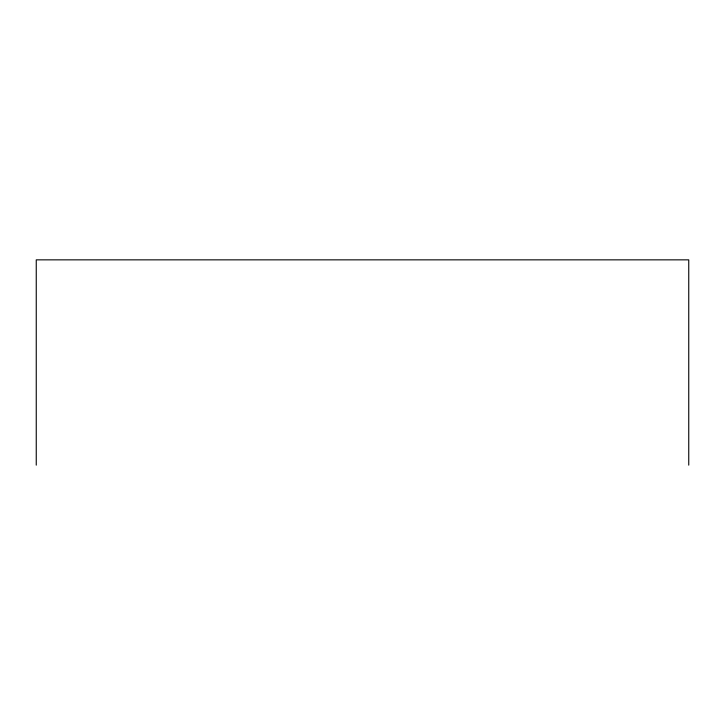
<?xml version="1.0" encoding="UTF-8"?>
<svg xmlns="http://www.w3.org/2000/svg" width="725" height="725" viewBox="0 0 725 725"><rect width="100%" height="100%" fill="white"/><g stroke="black" fill="none" stroke-linecap="round" stroke-linejoin="round"><path stroke-width="1.09" d="M688.75 465.151L688.75 259.849L36.25 259.849L36.25 465.151"/></g></svg>
